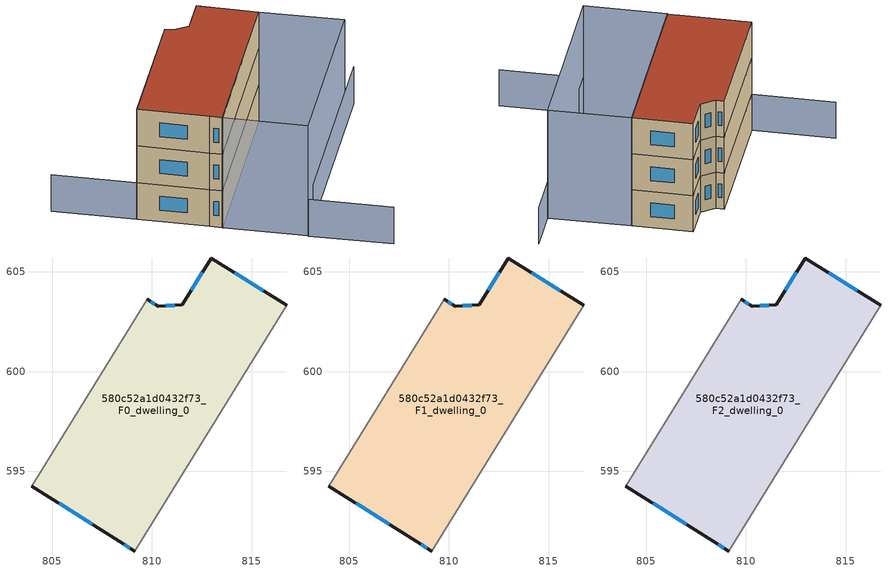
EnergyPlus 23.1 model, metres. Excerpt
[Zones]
580c52a1d0432f73_F0_dwelling_0
 floor ground (EU_floor_Construction): 816.76,603.32 809.14,591 808.37,591.48 803.99,594.26 809.77,603.61 810.31,603.27 811.51,603.36 812.98,605.69 z0
 wall outside (EU_wall_Construction): 803.99,594.26 808.37,591.48 809.14,591 / 816.76,603.32 812.98,605.69 811.51,603.36 810.31,603.27 809.77,603.61 z0:3
 wall adiabatic (EU_wall_Construction): 809.77,603.61 803.99,594.26 / 809.14,591 816.76,603.32 z0:3
 window (EU_Window_Construction): 808.61,591.33 808.9,591.15 / 805.35,593.39 807.01,592.35 / 810.14,603.38 809.94,603.51 / 811.14,603.33 810.68,603.3 / 812.52,604.96 811.97,604.08 / 815.58,604.06 814.16,604.95 z0.93:2.07
580c52a1d0432f73_F1_dwelling_0
 floor to 580c52a1d0432f73_F0_dwelling_0 (EU_floor_Construction): 816.76,603.32 809.14,591 808.37,591.48 803.99,594.26 809.77,603.61 810.31,603.27 811.51,603.36 812.98,605.69 z3
 wall outside (EU_wall_Construction): 803.99,594.26 808.37,591.48 809.14,591 / 816.76,603.32 812.98,605.69 811.51,603.36 810.31,603.27 809.77,603.61 z3:6
 wall adiabatic (EU_wall_Construction): 809.77,603.61 803.99,594.26 / 809.14,591 816.76,603.32 z3:6
 window (EU_Window_Construction): 808.61,591.33 808.9,591.15 / 805.35,593.39 807.01,592.35 / 810.14,603.38 809.94,603.51 / 811.14,603.33 810.68,603.3 / 812.52,604.96 811.97,604.08 / 815.58,604.06 814.16,604.95 z3.93:5.07
580c52a1d0432f73_F2_dwelling_0
 floor to 580c52a1d0432f73_F1_dwelling_0 (EU_floor_Construction): 816.76,603.32 809.14,591 808.37,591.48 803.99,594.26 809.77,603.61 810.31,603.27 811.51,603.36 812.98,605.69 z6
 wall outside (EU_wall_Construction): 803.99,594.26 808.37,591.48 809.14,591 / 816.76,603.32 812.98,605.69 811.51,603.36 810.31,603.27 809.77,603.61 z6:9
 wall adiabatic (EU_wall_Construction): 809.77,603.61 803.99,594.26 / 809.14,591 816.76,603.32 z6:9
 window (EU_Window_Construction): 808.61,591.33 808.9,591.15 / 805.35,593.39 807.01,592.35 / 810.14,603.38 809.94,603.51 / 811.14,603.33 810.68,603.3 / 812.52,604.96 811.97,604.08 / 815.58,604.06 814.16,604.95 z6.93:8.07
 roof outside (EU_roof_Construction): 809.14,591 816.76,603.32 812.98,605.69 811.51,603.36 810.31,603.27 809.77,603.61 803.99,594.26 808.37,591.48 z9
shading: 819.46,584.52 814.28,587.73 / 814.28,587.73 823.84,603.18 / 803.99,594.26 798.8,597.46 z0:3; 809.12,590.97 816.76,603.32 / 816.76,603.32 821.94,600.11 / 821.94,600.11 814.3,587.76 / 814.3,587.76 809.12,590.97 z0:9
[Building]
EU S2 Campaign: North Axis=0; Terrain=City; Solar Distribution=FullExterior
[Site:Location]
Montreal-Trudeau.Intl.AP: Latitude=45.4667; Longitude=-73.75; Time Zone=-5; Elevation=36
[SizingPeriod:WeatherFileDays]
AnnualSizingPeriod: Begin Month=1; Begin Day of Month=1; End Month=12; End Day of Month=31; Day of Week for Start Day=Monday; Use Weather File Daylight Saving Period=No; Use Weather File Rain and Snow Indicators=No
[MATERIAL]
EU_InternalMass_Material: Roughness=MediumRough; Thickness=0.1; Conductivity=1; Density=1800; Specific Heat=900; Thermal Absorptance=0.9; Solar Absorptance=0.7; Visible Absorptance=0.7
[MATERIAL:NOMASS] Roughness=MediumRough; Thermal Absorptance=0.9; Solar Absorptance=0.7; Visible Absorptance=0.7
Name | Thermal Resistance
EU_wall_NoMass; EU_floor_NoMass | 1.36485
EU_roof_NoMass | 2.55992
[WINDOWMATERIAL:SIMPLEGLAZINGSYSTEM]
EU_Window_SimpleGlazing: UFactor=3.92339; Solar Heat Gain Coefficient=0.8; Visible Transmittance=0.8
[CONSTRUCTION]
EU_wall_Construction: EU_wall_NoMass
EU_roof_Construction: EU_roof_NoMass
EU_floor_Construction: EU_floor_NoMass
EU_Window_Construction: EU_Window_SimpleGlazing
EU_InternalMass_Construction: EU_InternalMass_Material
[ZONE] Type=1; Multiplier=1; Ceiling Height=autocalculate; Volume=248.87; Floor Area=autocalculate; Part of Total Floor Area=Yes
580c52a1d0432f73_F0_dwelling_0; 580c52a1d0432f73_F1_dwelling_0; 580c52a1d0432f73_F2_dwelling_0
[INTERNALMASS] Construction=EU_InternalMass_Construction; Surface Area=82.9565
Name | Zone or ZoneList
580c52a1d0432f73_F0_dwelling_0_EU_InternalMass | 580c52a1d0432f73_F0_dwelling_0
580c52a1d0432f73_F1_dwelling_0_EU_InternalMass | 580c52a1d0432f73_F1_dwelling_0
580c52a1d0432f73_F2_dwelling_0_EU_InternalMass | 580c52a1d0432f73_F2_dwelling_0
[OTHEREQUIPMENT] Fuel Type=Electricity; Design Level Calculation Method=Watts/Area; Power per Zone Floor Area=1; Fraction Latent=0; Fraction Radiant=0; Fraction Lost=0; Carbon Dioxide Generation Rate=0; EndUse Subcategory=EU_Step8_InternalGains
Name | Zone or ZoneList or Space or SpaceList | Schedule
EU_Step8_InternalGain_580c52a1d0432f73_F0_dwelling_0_f000 | 580c52a1d0432f73_F0_dwelling_0 | EU_Step8_GainSchedule_580c52a1d0432f73_F0_dwelling_0_f000
EU_Step8_InternalGain_580c52a1d0432f73_F1_dwelling_0_f000 | 580c52a1d0432f73_F1_dwelling_0 | EU_Step8_GainSchedule_580c52a1d0432f73_F1_dwelling_0_f000
EU_Step8_InternalGain_580c52a1d0432f73_F2_dwelling_0_f000 | 580c52a1d0432f73_F2_dwelling_0 | EU_Step8_GainSchedule_580c52a1d0432f73_F2_dwelling_0_f000
[ZONEVENTILATION:DESIGNFLOWRATE] Schedule=EU_AlwaysOn; Design Flow Rate Calculation Method=AirChanges/Hour; Air Changes per Hour=0.860309; Ventilation Type=Natural; Fan Pressure Rise=0; Fan Total Efficiency=1; Constant Term Coefficient=1; Temperature Term Coefficient=0; Velocity Term Coefficient=0; Velocity Squared Term Coefficient=0; Minimum Indoor Temperature=-100; Maximum Indoor Temperature=100; Delta Temperature=-100; Minimum Outdoor Temperature=-100; Maximum Outdoor Temperature=100; Maximum Wind Speed=40
Name | Zone or ZoneList or Space or SpaceList
EU_ConstantAir_580c52a1d0432f73_F0_dwelling_0 | 580c52a1d0432f73_F0_dwelling_0
EU_ConstantAir_580c52a1d0432f73_F1_dwelling_0 | 580c52a1d0432f73_F1_dwelling_0
EU_ConstantAir_580c52a1d0432f73_F2_dwelling_0 | 580c52a1d0432f73_F2_dwelling_0
[HVACTEMPLATE:THERMOSTAT] Constant Heating Setpoint=20; Constant Cooling Setpoint=50
EU_HeatOnly_580c52a1d0432f73_F0_dwelling_0; EU_HeatOnly_580c52a1d0432f73_F1_dwelling_0; EU_HeatOnly_580c52a1d0432f73_F2_dwelling_0
[HVACTEMPLATE:ZONE:IDEALLOADSAIRSYSTEM] System Availability Schedule=EU_AlwaysOn; Maximum Heating Supply Air Temperature=50; Minimum Cooling Supply Air Temperature=13; Maximum Heating Supply Air Humidity Ratio=0.0156; Minimum Cooling Supply Air Humidity Ratio=0.0077; Heating Limit=NoLimit; Cooling Limit=NoLimit; Heating Availability Schedule=EU_AlwaysOn; Cooling Availability Schedule=EU_CoolingOff; Dehumidification Control Type=ConstantSensibleHeatRatio; Cooling Sensible Heat Ratio=0.7; Dehumidification Setpoint=60; Humidification Control Type=None; Humidification Setpoint=30; Outdoor Air Method=None; Outdoor Air Flow Rate per Person=0.00944; Outdoor Air Flow Rate per Zone Floor Area=0; Outdoor Air Flow Rate per Zone=0; Demand Controlled Ventilation Type=None; Outdoor Air Economizer Type=NoEconomizer; Heat Recovery Type=None; Sensible Heat Recovery Effectiveness=0.7; Latent Heat Recovery Effectiveness=0.65
Name | Template Thermostat
580c52a1d0432f73_F0_dwelling_0 | EU_HeatOnly_580c52a1d0432f73_F0_dwelling_0
580c52a1d0432f73_F1_dwelling_0 | EU_HeatOnly_580c52a1d0432f73_F1_dwelling_0
580c52a1d0432f73_F2_dwelling_0 | EU_HeatOnly_580c52a1d0432f73_F2_dwelling_0
[SIZING:ZONE] Zone Cooling Design Supply Air Temperature Input Method=SupplyAirTemperature; Zone Cooling Design Supply Air Temperature=13; Zone Heating Design Supply Air Temperature Input Method=SupplyAirTemperature; Zone Heating Design Supply Air Temperature=50; Zone Cooling Design Supply Air Humidity Ratio=0.008; Zone Heating Design Supply Air Humidity Ratio=0.008; Cooling Design Air Flow Method=DesignDay; Cooling Design Air Flow Rate=0; Cooling Minimum Air Flow per Zone Floor Area=0.000762; Cooling Minimum Air Flow=0; Cooling Minimum Air Flow Fraction=0.2; Heating Design Air Flow Method=DesignDay; Heating Design Air Flow Rate=0; Heating Maximum Air Flow per Zone Floor Area=0.002032; Heating Maximum Air Flow=0.141576; Heating Maximum Air Flow Fraction=0.3; Account for Dedicated Outdoor Air System=No; Dedicated Outdoor Air System Control Strategy=NeutralSupplyAir; Dedicated Outdoor Air Low Setpoint Temperature for Design=autosize; Dedicated Outdoor Air High Setpoint Temperature for Design=autosize; Zone Load Sizing Method=Sensible Load Only No Latent Load; Zone Latent Cooling Design Supply Air Humidity Ratio Input Method=HumidityRatioDifference; Zone Cooling Design Supply Air Humidity Ratio Difference=0.005; Zone Latent Heating Design Supply Air Humidity Ratio Input Method=HumidityRatioDifference; Zone Humidification Design Supply Air Humidity Ratio Difference=0.005
580c52a1d0432f73_F0_dwelling_0; 580c52a1d0432f73_F1_dwelling_0; 580c52a1d0432f73_F2_dwelling_0
[SCHEDULE:CONSTANT]
Name | Hourly Value
EU_AlwaysOn | 1
EU_CoolingOff | 0
[SCHEDULE:FILE] Column Number=1; Rows to Skip at Top=0; Number of Hours of Data=8760; Column Separator=Comma; Interpolate to Timestep=No; Minutes per Item=60; Adjust Schedule for Daylight Savings=Yes
Name | File
EU_Step8_GainSchedule_580c52a1d0432f73_F0_dwelling_0_f000 | ../../schedules/580c52a1d0432f73/580c52a1d0432f73_F0_dwelling_0_f000_gain.csv
EU_Step8_GainSchedule_580c52a1d0432f73_F1_dwelling_0_f000 | ../../schedules/580c52a1d0432f73/580c52a1d0432f73_F1_dwelling_0_f000_gain.csv
EU_Step8_GainSchedule_580c52a1d0432f73_F2_dwelling_0_f000 | ../../schedules/580c52a1d0432f73/580c52a1d0432f73_F2_dwelling_0_f000_gain.csv
